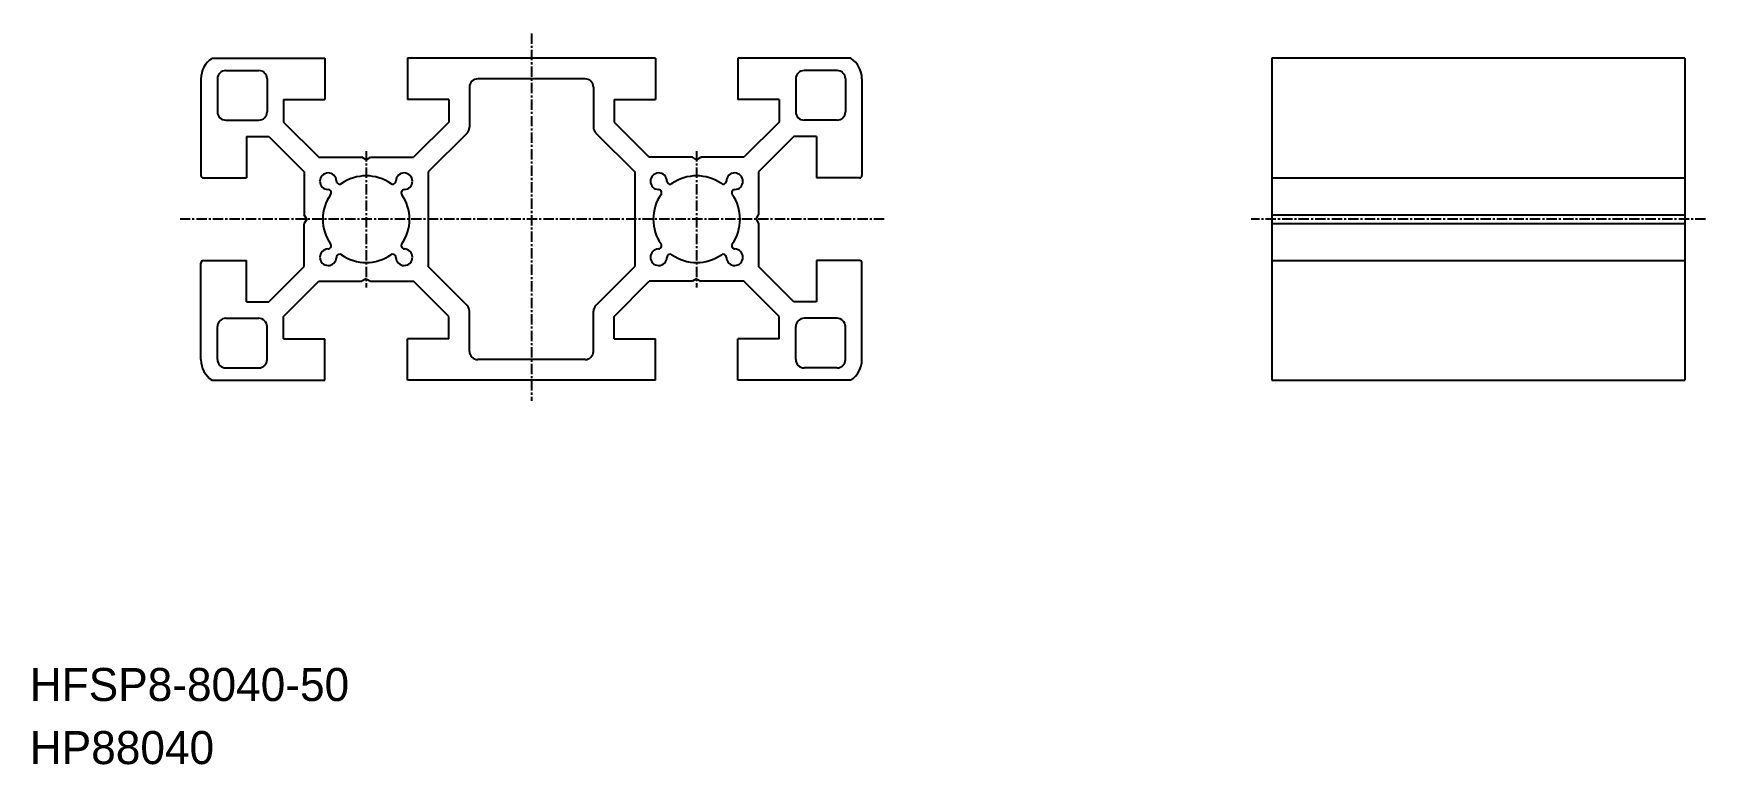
# Model space of a CAD drawing. Extents: x 0 to 203, y 0 to 88.
import ezdxf

# ---------------------------------------------------------------- set-up
doc = ezdxf.new("R2010")
doc.units = 0
doc.linetypes.add('CENTER', pattern=[2, 1.25, -0.25, 0.25, -0.25])
doc.layers.get('0').update_dxf_attribs({"linetype": 'CONTINUOUS'})
doc.layers.add('CENTER', color=1, linetype='CENTER')

msp = doc.modelspace()

# ---------------------------------------------------------------- linework, layer by layer
at = {"color": 7, "linetype": 'CONTINUOUS'}
for p, q in [((22.05, 85.48), (35.71, 85.48)), ((26.64, 85.48), (26.64, 85.48)), ((26.64, 85.48), (29.56, 85.48)), ((35.71, 85.48), (35.71, 80.48)), ((75.71, 85.48), (45.71, 85.48)), ((45.71, 85.48), (45.71, 80.48)), ((75.71, 85.48), (75.71, 80.48)), ((99.37, 85.48), (85.71, 85.48)), ((85.71, 85.48), (85.71, 80.48)), ((150.32, 85.48), (150.32, 46.48)), ((200.32, 85.48), (150.32, 85.48)), ((200.32, 85.48), (200.32, 46.48)), ((20.71, 82.98), (20.71, 71.28)), ((22.71, 82.98), (22.71, 78.98)), ((23.71, 83.98), (27.71, 83.98)), ((28.71, 82.98), (28.71, 78.98)), ((67.21, 82.98), (54.21, 82.98)), ((92.71, 82.98), (92.71, 78.98)), ((97.71, 83.98), (93.71, 83.98)), ((98.71, 82.98), (98.71, 78.98)), ((100.71, 82.98), (100.71, 71.28)), ((53.21, 81.98), (53.21, 77.13)), ((68.21, 81.98), (68.21, 77.13)), ((30.71, 80.48), (35.71, 80.48)), ((30.71, 80.48), (30.71, 77.75)), ((50.71, 80.48), (45.71, 80.48)), ((50.71, 80.48), (50.71, 77.75)), ((70.71, 80.48), (70.71, 77.75)), ((70.71, 80.48), (75.71, 80.48)), ((90.71, 80.48), (85.71, 80.48)), ((90.71, 80.48), (90.71, 77.75)), ((23.71, 77.98), (27.71, 77.98)), ((30.71, 77.75), (34.98, 73.48)), ((50.71, 77.75), (46.44, 73.48)), ((70.71, 77.75), (74.98, 73.48)), ((90.71, 77.75), (86.44, 73.48)), ((97.71, 77.98), (93.71, 77.98)), ((26.21, 75.98), (28.94, 75.98)), ((26.21, 75.98), (26.21, 70.98)), ((28.94, 75.98), (33.21, 71.71)), ((52.92, 76.42), (48.21, 71.71)), ((68.5, 76.42), (73.21, 71.71)), ((92.48, 75.98), (88.21, 71.71)), ((95.21, 75.98), (92.48, 75.98)), ((95.21, 75.98), (95.21, 70.98)), ((34.98, 73.48), (40.19, 73.48)), ((40.71, 73.18), (40.19, 73.48)), ((40.71, 73.18), (41.23, 73.48)), ((41.23, 73.48), (46.44, 73.48)), ((80.19, 73.48), (74.98, 73.48)), ((80.71, 73.18), (80.19, 73.48)), ((80.71, 73.18), (81.23, 73.48)), ((86.44, 73.48), (81.23, 73.48)), ((21.01, 70.98), (26.21, 70.98)), ((33.21, 71.71), (33.21, 66.5)), ((48.21, 71.71), (48.21, 60.25)), ((73.21, 71.71), (73.21, 60.25)), ((88.21, 71.71), (88.21, 66.5)), ((100.41, 70.98), (95.21, 70.98)), ((150.32, 70.98), (200.32, 70.98)), ((33.51, 65.98), (33.21, 66.5)), ((33.51, 65.98), (33.21, 65.46)), ((33.21, 60.25), (33.21, 65.46)), ((87.91, 65.98), (88.21, 66.5)), ((87.91, 65.98), (88.21, 65.46)), ((88.21, 65.46), (88.21, 60.25)), ((150.32, 66.5), (200.32, 66.5)), ((150.32, 65.46), (200.32, 65.46)), ((21.01, 60.98), (26.21, 60.98)), ((26.21, 55.98), (26.21, 60.98)), ((100.41, 60.98), (95.21, 60.98)), ((95.21, 60.98), (95.21, 55.98)), ((150.32, 60.98), (200.32, 60.98)), ((20.71, 48.98), (20.71, 60.68)), ((28.94, 55.98), (33.21, 60.25)), ((40.71, 58.78), (40.19, 58.48)), ((40.71, 58.78), (41.23, 58.48)), ((52.92, 55.54), (48.21, 60.25)), ((68.5, 55.54), (73.21, 60.25)), ((80.71, 58.78), (80.19, 58.48)), ((80.71, 58.78), (81.23, 58.48)), ((92.48, 55.98), (88.21, 60.25)), ((100.71, 48.98), (100.71, 60.68)), ((30.71, 54.21), (34.98, 58.48)), ((34.98, 58.48), (40.19, 58.48)), ((41.23, 58.48), (46.44, 58.48)), ((50.71, 54.21), (46.44, 58.48)), ((70.71, 54.21), (74.98, 58.48)), ((80.19, 58.48), (74.98, 58.48)), ((86.44, 58.48), (81.23, 58.48)), ((90.71, 54.21), (86.44, 58.48)), ((26.21, 55.98), (28.94, 55.98)), ((53.21, 49.98), (53.21, 54.83)), ((68.21, 49.98), (68.21, 54.83)), ((95.21, 55.98), (92.48, 55.98)), ((22.71, 48.98), (22.71, 52.98)), ((23.71, 53.98), (27.71, 53.98)), ((28.71, 48.98), (28.71, 52.98)), ((30.71, 51.48), (30.71, 54.21)), ((50.71, 51.48), (50.71, 54.21)), ((70.71, 51.48), (70.71, 54.21)), ((90.71, 51.48), (90.71, 54.21)), ((92.71, 48.98), (92.71, 52.98)), ((97.71, 53.98), (93.71, 53.98)), ((98.71, 48.98), (98.71, 52.98)), ((30.71, 51.48), (35.71, 51.48)), ((35.71, 46.48), (35.71, 51.48)), ((50.71, 51.48), (45.71, 51.48)), ((45.71, 46.48), (45.71, 51.48)), ((70.71, 51.48), (75.71, 51.48)), ((75.71, 46.48), (75.71, 51.48)), ((90.71, 51.48), (85.71, 51.48)), ((85.71, 46.48), (85.71, 51.48)), ((67.21, 48.98), (54.21, 48.98)), ((23.71, 47.98), (27.71, 47.98)), ((97.71, 47.98), (93.71, 47.98)), ((22.05, 46.48), (35.71, 46.48)), ((75.71, 46.48), (45.71, 46.48)), ((99.37, 46.48), (85.71, 46.48)), ((150.32, 46.48), (200.32, 46.48))]:
    msp.add_line(p, q, dxfattribs=at)
for centre, radius, start, end in [((23.71, 82.98), 3, 123.5573, 180), ((97.71, 82.98), 3, 360, 56.4427), ((23.71, 82.98), 1, 90, 180), ((27.71, 82.98), 1, 0, 90), ((54.21, 81.98), 1, 90, 180), ((67.21, 81.98), 1, 0, 90), ((93.71, 82.98), 1, 90, 180), ((97.71, 82.98), 1, 360, 90), ((23.71, 78.98), 1, 180, 270), ((27.71, 78.98), 1, 270, 0), ((93.71, 78.98), 1, 180, 270), ((97.71, 78.98), 1, 270, 360), ((52.21, 77.13), 1, 315, 0), ((69.21, 77.13), 1, 180, 225), ((21.01, 71.28), 0.3, 180, 270), ((36.11, 70.58), 1, 1.6015, 180), ((40.71, 65.98), 5.25, 55.22, 124.78), ((45.31, 70.58), 1, 0, 178.3984), ((76.11, 70.58), 1, 1.6015, 180), ((80.71, 65.98), 5.25, 55.22, 124.78), ((85.31, 70.58), 1, 0, 178.3984), ((100.41, 71.28), 0.3, 270, 0), ((36.11, 70.58), 1, 180, 268.3985), ((40.71, 65.98), 5.25, 145.2366, 214.7735), ((36.08, 69.18), 0.4, 16.8102, 88.3985), ((36.07, 69.2), 0.4, 325.242, 13.1914), ((37.51, 70.62), 0.4, 181.6015, 253.2017), ((37.49, 70.62), 0.4, 256.8191, 304.758), ((43.93, 70.62), 0.4, 235.242, 283.1809), ((43.91, 70.62), 0.4, 286.7983, 358.3985), ((45.35, 69.2), 0.4, 166.826, 214.758), ((45.35, 69.18), 0.4, 91.6016, 163.2075), ((40.71, 65.98), 5.25, 325.2265, 34.7634), ((45.31, 70.58), 1, 271.6015, 0), ((76.11, 70.58), 1, 180, 268.3985), ((80.71, 65.98), 5.25, 145.2366, 214.7735), ((76.08, 69.18), 0.4, 16.8102, 88.3985), ((76.07, 69.2), 0.4, 325.242, 13.1914), ((77.51, 70.62), 0.4, 181.6015, 253.2017), ((77.49, 70.62), 0.4, 256.8191, 304.758), ((83.93, 70.62), 0.4, 235.242, 283.1809), ((83.91, 70.62), 0.4, 286.7983, 358.3985), ((85.35, 69.2), 0.4, 166.826, 214.758), ((85.35, 69.18), 0.4, 91.6016, 163.2075), ((80.71, 65.98), 5.25, 325.2265, 34.7634), ((85.31, 70.58), 1, 271.6015, 0), ((36.07, 62.76), 0.4, 346.7986, 34.758), ((45.35, 62.76), 0.4, 145.242, 193.184), ((76.07, 62.76), 0.4, 346.7986, 34.758), ((85.35, 62.76), 0.4, 145.242, 193.184), ((21.01, 60.68), 0.3, 90, 180), ((36.11, 61.38), 1, 91.6016, 180), ((36.11, 61.38), 1, 180, 358.3984), ((36.08, 62.78), 0.4, 271.6015, 343.1819), ((37.51, 61.34), 0.4, 106.7982, 178.3984), ((37.49, 61.34), 0.4, 55.242, 103.1808), ((40.71, 65.98), 5.25, 235.22, 304.78), ((43.93, 61.34), 0.4, 76.8192, 124.758), ((43.91, 61.34), 0.4, 1.6015, 73.2018), ((45.31, 61.38), 1, 181.6015, 0), ((45.35, 62.78), 0.4, 196.8004, 268.3985), ((45.31, 61.38), 1, 0, 88.3985), ((76.11, 61.38), 1, 91.6016, 180), ((76.11, 61.38), 1, 180, 358.3984), ((76.08, 62.78), 0.4, 271.6015, 343.1819), ((77.51, 61.34), 0.4, 106.7982, 178.3984), ((77.49, 61.34), 0.4, 55.242, 103.1808), ((80.71, 65.98), 5.25, 235.22, 304.78), ((83.93, 61.34), 0.4, 76.8192, 124.758), ((83.91, 61.34), 0.4, 1.6015, 73.2018), ((85.31, 61.38), 1, 181.6015, 0), ((85.35, 62.78), 0.4, 196.8004, 268.3985), ((85.31, 61.38), 1, 0, 88.3985), ((100.41, 60.68), 0.3, 360, 90), ((52.21, 54.83), 1, 0, 45), ((69.21, 54.83), 1, 135, 180), ((23.71, 52.98), 1, 90, 180), ((27.71, 52.98), 1, 0, 90), ((93.71, 52.98), 1, 90, 180), ((97.71, 52.98), 1, 0, 90), ((23.71, 48.98), 3, 180, 236.4427), ((23.71, 48.98), 1, 180, 270), ((27.71, 48.98), 1, 270, 0), ((54.21, 49.98), 1, 180, 270), ((67.21, 49.98), 1, 270, 0), ((93.71, 48.98), 1, 180, 270), ((97.71, 48.98), 1, 270, 0), ((97.71, 48.98), 3, 303.5573, 0)]:
    msp.add_arc(centre, radius, start, end, dxfattribs=at)
for p in [(36.4, 68.97), (37.72, 70.29), (76.4, 68.97), (77.72, 70.29)]:
    msp.add_point(p, dxfattribs=at)
at = {"layer": 'CENTER', "color": 1, "linetype": 'CENTER'}
for p, q in [((60.71, 88.48), (60.71, 43.98)), ((40.71, 74.23), (40.71, 57.73)), ((80.71, 74.23), (80.71, 57.73)), ((103.41, 65.98), (18.21, 65.98)), ((202.82, 65.98), (147.82, 65.98))]:
    msp.add_line(p, q, dxfattribs=at)
for p in [(40.71, 65.98), (40.71, 65.98), (80.71, 65.98), (80.71, 65.98)]:
    msp.add_point(p, dxfattribs=at)

# ---------------------------------------------------------------- texts
at = {"color": 7, "linetype": 'CONTINUOUS'}
for s, p in [('HFSP8-8040-50', (0, 7.64)), ('HP88040', (0, 0))]:
    msp.add_text(s, height=4, dxfattribs=at).set_placement(p)

doc.saveas('drawing.dxf')
